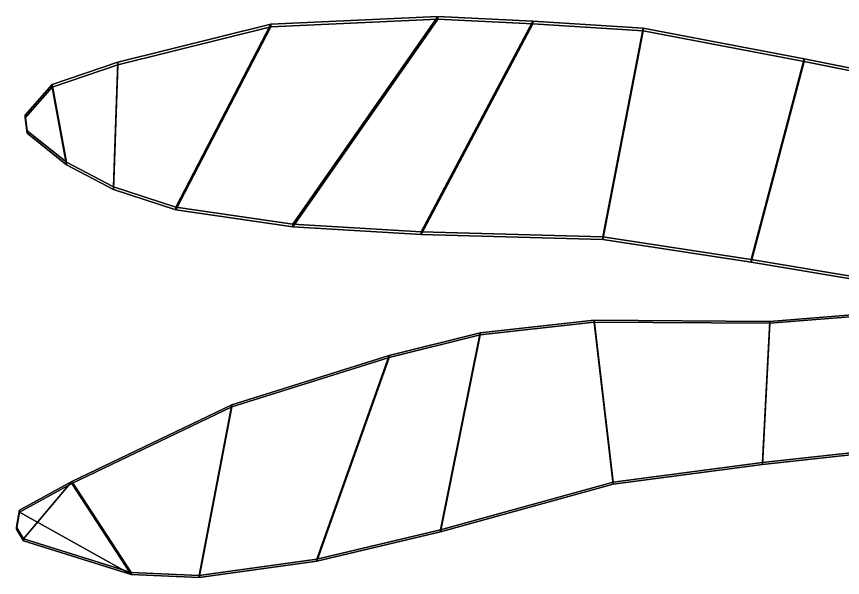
# Model space of a CAD drawing. Header units: metres. Extents: x -10 to 10, y -2.5 to 10.2.
# Drawn here: x -10.01 to -2.59, y -1.78 to 3.26 of the extents above; entities that cross this region are included whole.
import ezdxf

# ---------------------------------------------------------------- set-up
doc = ezdxf.new("R2010")
doc.units = ezdxf.units.M
doc.layers.add('WINGFRNT', color=16, linetype='CONTINUOUS')
doc.layers.add('WINGHIND', color=10, linetype='CONTINUOUS')

msp = doc.modelspace()

# ---------------------------------------------------------------- linework, layer by layer
at = {"layer": 'WINGFRNT', "color": 16}
for points in [[(-3.24109, 0.52089, 0.863806), (-3.30698, -0.74759, 1.34918), (-2.26914, -0.632236, 1.30513), (-1.80315, 0.636801, 0.819508)], [(-1.80315, 0.61931, 0.78763), (-2.26914, -0.649727, 1.27325), (-3.30698, -0.76508, 1.3173), (-3.24109, 0.5034, 0.831928)], [(-1.80315, 0.61931, 0.78763), (-3.24109, 0.5034, 0.831928), (-3.24109, 0.52089, 0.863806), (-1.80315, 0.636801, 0.819508)], [(-5.84493, 0.416828, 0.726595), (-6.2002, -1.35169, 1.29148), (-4.651, -0.924068, 1.33903), (-4.81903, 0.530973, 0.800097)], [(-4.81903, 0.513483, 0.768065), (-5.84493, 0.399337, 0.694456), (-5.84493, 0.416828, 0.726595), (-4.81903, 0.530973, 0.800097)], [(-3.24109, 0.5034, 0.831928), (-4.81903, 0.513483, 0.768065), (-4.81903, 0.530973, 0.800097), (-3.24109, 0.52089, 0.863806)], [(-3.30698, -0.74759, 1.34918), (-3.24109, 0.52089, 0.863806), (-4.81903, 0.530973, 0.800097), (-4.651, -0.924068, 1.33903)], [(-6.2002, -1.36918, 1.25963), (-5.84493, 0.399337, 0.694456), (-4.81903, 0.513483, 0.768065), (-4.651, -0.941559, 1.30712)], [(-4.651, -0.941559, 1.30712), (-4.81903, 0.513483, 0.768065), (-3.24109, 0.5034, 0.831928), (-3.30698, -0.76508, 1.3173)], [(-6.2002, -1.35169, 1.29148), (-5.84493, 0.416828, 0.726595), (-6.66351, 0.213574, 0.680212), (-7.31305, -1.61486, 1.22098)], [(-7.31305, -1.63235, 1.18923), (-6.66351, 0.196083, 0.64802), (-5.84493, 0.399337, 0.694456), (-6.2002, -1.36918, 1.25963)], [(-5.84493, 0.399337, 0.694456), (-6.66351, 0.196083, 0.64802), (-6.66351, 0.213574, 0.680212), (-5.84493, 0.416828, 0.726595)], [(-8.07689, -0.230314, 0.624819), (-8.37036, -1.76224, 1.13825), (-7.31305, -1.61486, 1.22098), (-6.66351, 0.213574, 0.680212)], [(-8.07689, -0.247803, 0.592621), (-6.66351, 0.196083, 0.64802), (-7.31305, -1.63235, 1.18923), (-8.37036, -1.77973, 1.10658)], [(-6.66351, 0.196083, 0.64802), (-8.07689, -0.247803, 0.592621), (-8.07689, -0.230314, 0.624819), (-6.66351, 0.213574, 0.680212)], [(-8.37036, -1.76224, 1.13825), (-8.07689, -0.230314, 0.624819), (-9.51476, -0.917027, 0.721053), (-8.98089, -1.73408, 1.06648)], [(-8.07689, -0.247803, 0.592621), (-9.51476, -0.934518, 0.689047), (-9.51476, -0.917027, 0.721053), (-8.07689, -0.230314, 0.624819)], [(-8.07689, -0.247803, 0.592621), (-8.37036, -1.77973, 1.10658), (-8.98089, -1.75157, 1.03482), (-9.51476, -0.934518, 0.689047)], [(-3.30698, -0.76508, 1.3173), (-2.26914, -0.649727, 1.27325), (-2.26914, -0.632236, 1.30513), (-3.30698, -0.74759, 1.34918)], [(-4.651, -0.941559, 1.30712), (-3.30698, -0.76508, 1.3173), (-3.30698, -0.74759, 1.34918), (-4.651, -0.924068, 1.33903)], [(-9.94752, -1.43162, 0.899524), (-9.51476, -0.917027, 0.721053), (-9.98569, -1.17512, 0.801868), (-10.0114, -1.32795, 0.859093)], [(-9.51476, -0.934518, 0.689047), (-9.98568, -1.19261, 0.769976), (-9.98569, -1.17512, 0.801868), (-9.51476, -0.917027, 0.721053)], [(-8.98089, -1.75157, 1.03482), (-9.98568, -1.19261, 0.769976), (-9.51476, -0.934518, 0.689047)], [(-9.51476, -0.917027, 0.721053), (-9.94752, -1.43162, 0.899524), (-8.98089, -1.73408, 1.06648)], [(-6.2002, -1.36918, 1.25963), (-4.651, -0.941559, 1.30712), (-4.651, -0.924068, 1.33903), (-6.2002, -1.35169, 1.29148)], [(-9.98568, -1.19261, 0.769976), (-10.0114, -1.34544, 0.827276), (-10.0114, -1.32795, 0.859093), (-9.98569, -1.17512, 0.801868)], [(-9.98568, -1.19261, 0.769976), (-8.98089, -1.75157, 1.03482), (-9.94752, -1.44911, 0.867756), (-10.0114, -1.34544, 0.827276)], [(-10.0114, -1.34544, 0.827276), (-9.94752, -1.44911, 0.867756), (-9.94752, -1.43162, 0.899524), (-10.0114, -1.32795, 0.859093)], [(-7.31305, -1.63235, 1.18923), (-6.2002, -1.36918, 1.25963), (-6.2002, -1.35169, 1.29148), (-7.31305, -1.61486, 1.22098)], [(-9.94752, -1.44911, 0.867756), (-8.98089, -1.75157, 1.03482), (-8.98089, -1.73408, 1.06648), (-9.94752, -1.43162, 0.899524)], [(-8.37036, -1.77973, 1.10658), (-7.31305, -1.63235, 1.18923), (-7.31305, -1.61486, 1.22098), (-8.37036, -1.76224, 1.13825)], [(-8.98089, -1.75157, 1.03482), (-8.37036, -1.77973, 1.10658), (-8.37036, -1.76224, 1.13825), (-8.98089, -1.73408, 1.06648)]]:
    msp.add_3dface(points, dxfattribs=at)
at = {"layer": 'WINGHIND', "color": 10}
for points in [[(-7.72526, 3.18969, -1.38203), (-8.58079, 1.54644, -0.427509), (-7.52842, 1.39461, -0.154196), (-6.22411, 3.25938, -1.1438)], [(-7.72525, 3.16579, -1.40975), (-6.22411, 3.23547, -1.17144), (-7.52842, 1.37071, -0.181133), (-8.58079, 1.52253, -0.454413)], [(-6.22411, 3.23547, -1.17144), (-7.72525, 3.16579, -1.40975), (-7.72526, 3.18969, -1.38203), (-6.22411, 3.25938, -1.1438)], [(-6.37462, 1.32533, 0.109494), (-5.37125, 3.21652, -0.963894), (-6.22411, 3.25938, -1.1438), (-7.52842, 1.39461, -0.154196)], [(-7.52842, 1.37071, -0.181133), (-6.22411, 3.23547, -1.17144), (-5.37125, 3.19262, -0.991453), (-6.37462, 1.30143, 0.082454)], [(-5.37125, 3.21652, -0.963894), (-6.37462, 1.32533, 0.109494), (-4.74235, 1.28022, 0.412243), (-4.3807, 3.15476, -0.784582)], [(-6.37462, 1.30143, 0.082454), (-5.37125, 3.19262, -0.991453), (-4.38069, 3.13086, -0.812061), (-4.74234, 1.25631, 0.38502)], [(-5.37125, 3.19262, -0.991453), (-6.22411, 3.23547, -1.17144), (-6.22411, 3.25938, -1.1438), (-5.37125, 3.21652, -0.963894)], [(-4.38069, 3.13086, -0.812061), (-5.37125, 3.19262, -0.991453), (-5.37125, 3.21652, -0.963894), (-4.3807, 3.15476, -0.784582)], [(-8.58079, 1.54644, -0.427509), (-7.72526, 3.18969, -1.38203), (-9.10046, 2.84878, -1.36749), (-9.14018, 1.72897, -0.621817)], [(-7.72525, 3.16579, -1.40975), (-8.58079, 1.52253, -0.454413), (-9.14018, 1.70506, -0.648773), (-9.10046, 2.82487, -1.39511)], [(-7.72525, 3.16579, -1.40975), (-9.10046, 2.82487, -1.39511), (-9.10046, 2.84878, -1.36749), (-7.72526, 3.18969, -1.38203)], [(-3.40919, 1.07813, 0.646997), (-2.93212, 2.87935, -0.53552), (-4.3807, 3.15476, -0.784582), (-4.74235, 1.28022, 0.412243)], [(-4.74234, 1.25631, 0.38502), (-4.38069, 3.13086, -0.812061), (-2.93212, 2.85545, -0.562919), (-3.40919, 1.05422, 0.619606)], [(-2.93212, 2.85545, -0.562919), (-4.38069, 3.13086, -0.812061), (-4.3807, 3.15476, -0.784582), (-2.93212, 2.87935, -0.53552)], [(-9.10046, 2.82487, -1.39511), (-9.69123, 2.62515, -1.30867), (-9.69123, 2.64906, -1.28116), (-9.10046, 2.84878, -1.36749)], [(-9.14018, 1.72897, -0.621817), (-9.10046, 2.84878, -1.36749), (-9.69123, 2.64906, -1.28116), (-9.56374, 1.95148, -0.810822)], [(-9.56374, 1.92757, -0.837882), (-9.69123, 2.62515, -1.30867), (-9.10046, 2.82487, -1.39511), (-9.14018, 1.70506, -0.648773)], [(-2.93212, 2.87935, -0.53552), (-3.40919, 1.07813, 0.646997), (-2.38867, 0.904559, 0.761245), (-1.53693, 2.60209, -0.35339)], [(-1.53692, 2.57818, -0.38079), (-2.38867, 0.880655, 0.733845), (-3.40919, 1.05422, 0.619606), (-2.93212, 2.85545, -0.562919)], [(-1.53692, 2.57818, -0.38079), (-2.93212, 2.85545, -0.562919), (-2.93212, 2.87935, -0.53552), (-1.53693, 2.60209, -0.35339)], [(-9.69123, 2.62515, -1.30867), (-9.93236, 2.34961, -1.13706), (-9.93237, 2.37351, -1.10974), (-9.69123, 2.64906, -1.28116)], [(-9.56374, 1.95148, -0.810822), (-9.69123, 2.64906, -1.28116), (-9.93237, 2.37351, -1.10974), (-9.91581, 2.23398, -1.01647)], [(-9.69123, 2.62515, -1.30867), (-9.56374, 1.92757, -0.837882), (-9.91581, 2.21008, -1.0437), (-9.93236, 2.34961, -1.13706)], [(-9.93236, 2.34961, -1.13706), (-9.91581, 2.21008, -1.0437), (-9.91581, 2.23398, -1.01647), (-9.93237, 2.37351, -1.10974)], [(-9.56374, 1.92757, -0.837882), (-9.56374, 1.95148, -0.810822), (-9.91581, 2.23398, -1.01647), (-9.91581, 2.21008, -1.0437)], [(-9.56374, 1.92757, -0.837882), (-9.14018, 1.70506, -0.648773), (-9.14018, 1.72897, -0.621817), (-9.56374, 1.95148, -0.810822)], [(-9.14018, 1.70506, -0.648773), (-8.58079, 1.52253, -0.454413), (-8.58079, 1.54644, -0.427509), (-9.14018, 1.72897, -0.621817)], [(-8.58079, 1.52253, -0.454413), (-7.52842, 1.37071, -0.181133), (-7.52842, 1.39461, -0.154196), (-8.58079, 1.54644, -0.427509)], [(-7.52842, 1.37071, -0.181133), (-6.37462, 1.30143, 0.082454), (-6.37462, 1.32533, 0.109494), (-7.52842, 1.39461, -0.154196)], [(-6.37462, 1.30143, 0.082454), (-4.74234, 1.25631, 0.38502), (-4.74235, 1.28022, 0.412243), (-6.37462, 1.32533, 0.109494)], [(-4.74234, 1.25631, 0.38502), (-3.40919, 1.05422, 0.619606), (-3.40919, 1.07813, 0.646997), (-4.74235, 1.28022, 0.412243)], [(-3.40919, 1.05422, 0.619606), (-2.38867, 0.880655, 0.733845), (-2.38867, 0.904559, 0.761245), (-3.40919, 1.07813, 0.646997)]]:
    msp.add_3dface(points, dxfattribs=at)

doc.saveas('drawing.dxf')
